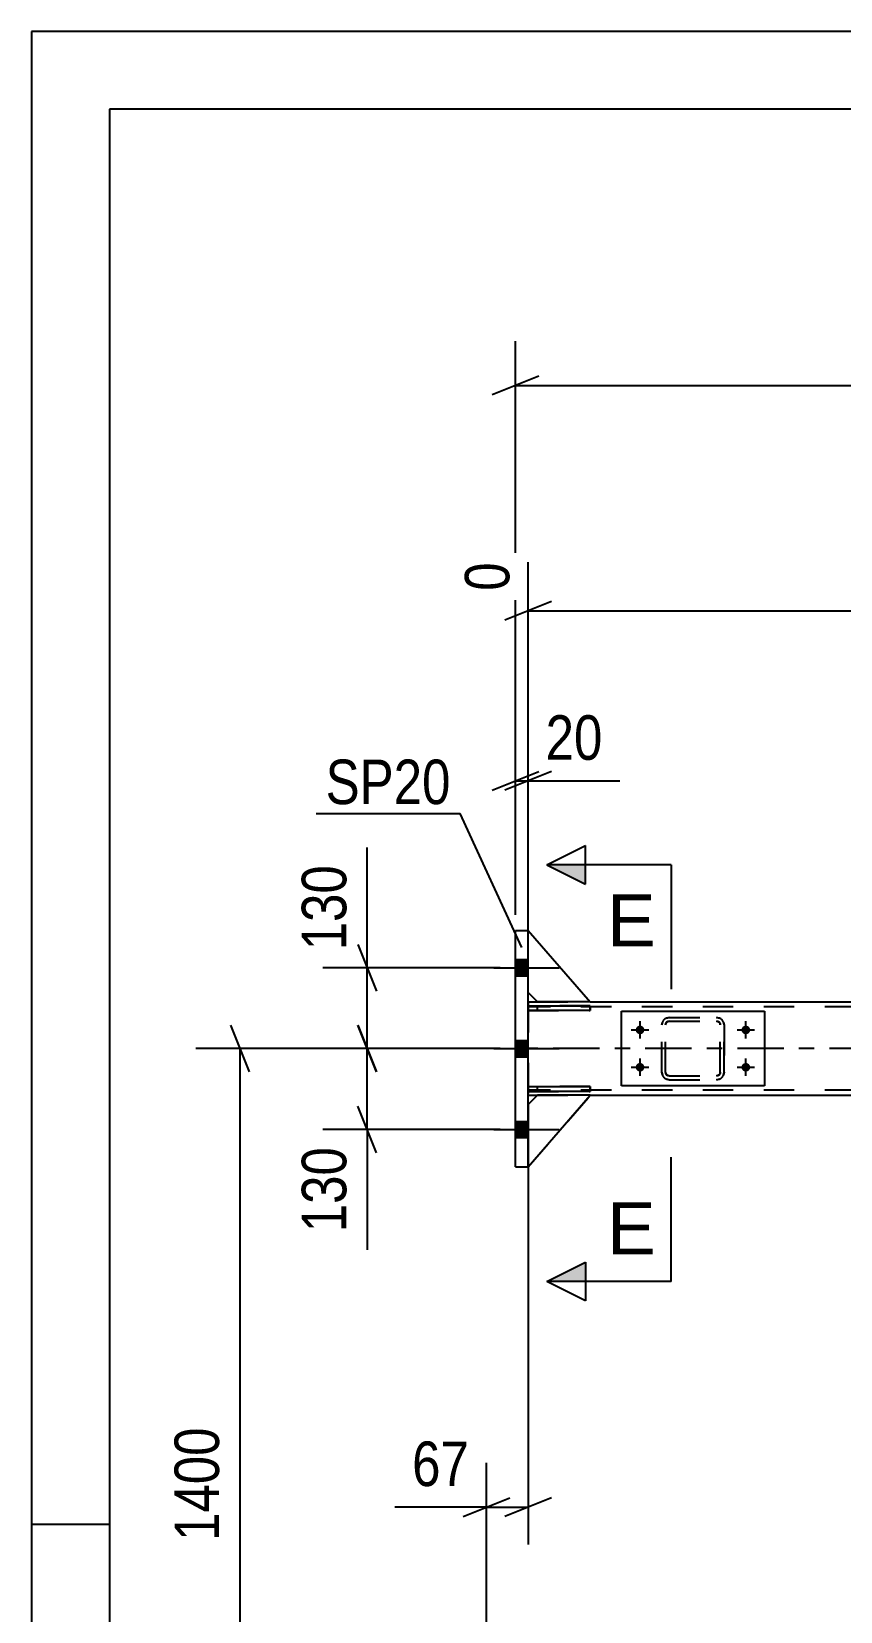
# Model space of a CAD drawing. Header units: millimetres. Extents: x -836 to 353, y -855 to -14.
# Drawn here: x -836.4 to -784.4, y -115.9 to -14.3 of the extents above; entities that cross this region are included whole.
import ezdxf

# ---------------------------------------------------------------- set-up
doc = ezdxf.new("R2010")
doc.units = ezdxf.units.MM
doc.linetypes.add('DXK_LINE_DOT2', pattern=[3.9198, 1.9599, -1.9599])
doc.linetypes.add('DXK_LINE_DOT3', pattern=[5.9187, 2.979, -0.9799, 0.9799, -0.9799])
doc.styles.add('Arial', font='ARIAL.TTF', dxfattribs={"height": 0.2})
doc.styles.add('Arial Narrow', font='ARIALN.TTF', dxfattribs={"height": 0.2})

# ---------------------------------------------------------------- blocks, each defined once
blk = doc.blocks.new('Unknown-570393895-1132')
at = {"color": 5, "linetype": 'Continuous'}
for p, q in [((352.62, -14.33), (-836.38, -14.33)), ((-836.38, -14.33), (-836.38, -855.33)), ((347.62, -19.33), (-831.38, -19.33)), ((-831.38, -19.33), (-831.38, -850.33)), ((-831.38, -110.33), (-836.38, -110.33))]:
    blk.add_line(p, q, dxfattribs=at)
blk = doc.blocks.new('Bolt-570393895-12217 - 11761')
at = {"linetype": 'Continuous'}
for points in [[(-805.27, -74.01), (-805.27, -75.05), (-804.47, -75.05), (-804.47, -74.01)], [(-805.27, -74.01), (-805.27, -75.05), (-804.47, -75.05), (-804.47, -74.01)], [(-805.27, -74.01), (-805.27, -75.05), (-804.47, -75.05), (-804.47, -74.01)], [(-805.27, -79.21), (-805.27, -80.25), (-804.47, -80.25), (-804.47, -79.21)], [(-805.27, -79.21), (-805.27, -80.25), (-804.47, -80.25), (-804.47, -79.21)], [(-805.27, -84.41), (-805.27, -85.45), (-804.47, -85.45), (-804.47, -84.41)], [(-805.27, -84.41), (-805.27, -85.45), (-804.47, -85.45), (-804.47, -84.41)], [(-805.27, -84.41), (-805.27, -85.45), (-804.47, -85.45), (-804.47, -84.41)]]:
    blk.add_hatch(color=1, dxfattribs=at).paths.add_polyline_path(points)
at = {"color": 1, "linetype": 'Continuous'}
for p, q in [((-805.27, -74.01), (-804.47, -74.01)), ((-805.27, -74.01), (-804.47, -74.01)), ((-805.27, -74.01), (-804.47, -74.01)), ((-806.67, -74.53), (-802.47, -74.53)), ((-806.67, -74.53), (-802.47, -74.53)), ((-806.67, -74.53), (-802.47, -74.53)), ((-805.27, -75.05), (-804.47, -75.05)), ((-805.27, -75.05), (-804.47, -75.05)), ((-805.27, -75.05), (-804.47, -75.05)), ((-805.27, -79.21), (-804.47, -79.21)), ((-805.27, -79.21), (-804.47, -79.21)), ((-806.67, -79.73), (-802.47, -79.73)), ((-806.67, -79.73), (-802.47, -79.73)), ((-805.27, -80.25), (-804.47, -80.25)), ((-805.27, -80.25), (-804.47, -80.25)), ((-806.67, -84.93), (-802.47, -84.93)), ((-806.67, -84.93), (-802.47, -84.93)), ((-806.67, -84.93), (-802.47, -84.93)), ((-805.27, -84.41), (-804.47, -84.41)), ((-805.27, -84.41), (-804.47, -84.41)), ((-805.27, -84.41), (-804.47, -84.41)), ((-805.27, -85.45), (-804.47, -85.45)), ((-805.27, -85.45), (-804.47, -85.45)), ((-805.27, -85.45), (-804.47, -85.45))]:
    blk.add_line(p, q, dxfattribs=at)
blk = doc.blocks.new('Part-570393895-11769 - 11761')
at = {"color": 7, "linetype": 'DXK_LINE_DOT2'}
for p, q in [((-795.87, -78.21), (-795.83, -78.03)), ((-795.83, -78.03), (-795.87, -78.21)), ((-795.87, -81.25), (-795.87, -78.21)), ((-795.87, -78.21), (-795.87, -78.21)), ((-795.87, -81.25), (-795.87, -78.21)), ((-795.63, -78.21), (-795.61, -78.12)), ((-795.61, -78.12), (-795.63, -78.21)), ((-795.63, -81.25), (-795.63, -78.21)), ((-795.63, -78.21), (-795.63, -78.21)), ((-795.63, -81.25), (-795.63, -78.21)), ((-795.61, -78.12), (-795.56, -78.04)), ((-795.56, -78.04), (-795.61, -78.12)), ((-795.57, -77.77), (-795.39, -77.73)), ((-795.39, -77.73), (-795.57, -77.77)), ((-795.56, -78.04), (-795.48, -77.99)), ((-795.48, -77.99), (-795.56, -78.04)), ((-795.48, -77.99), (-795.39, -77.97)), ((-795.39, -77.97), (-795.48, -77.99)), ((-795.39, -77.73), (-792.35, -77.73)), ((-795.39, -77.97), (-792.35, -77.97)), ((-792.35, -77.73), (-792.17, -77.77)), ((-792.17, -77.77), (-792.35, -77.73)), ((-792.35, -77.97), (-792.26, -77.99)), ((-792.26, -77.99), (-792.35, -77.97)), ((-792.26, -77.99), (-792.18, -78.04)), ((-792.18, -78.04), (-792.26, -77.99)), ((-792.18, -78.04), (-792.13, -78.12)), ((-792.13, -78.12), (-792.18, -78.04)), ((-792.13, -78.12), (-792.11, -78.21)), ((-792.11, -78.21), (-792.13, -78.12)), ((-792.11, -81.25), (-792.11, -78.21)), ((-792.11, -78.21), (-792.11, -78.21)), ((-792.11, -81.25), (-792.11, -78.21)), ((-791.91, -78.03), (-791.87, -78.21)), ((-791.87, -78.21), (-791.91, -78.03)), ((-791.87, -81.25), (-791.87, -78.21)), ((-791.87, -78.21), (-791.87, -78.21)), ((-791.87, -78.21), (-791.87, -81.25)), ((-795.87, -81.25), (-795.87, -81.25)), ((-795.83, -81.43), (-795.87, -81.25)), ((-795.87, -81.25), (-795.83, -81.43)), ((-795.63, -81.25), (-795.63, -81.25)), ((-795.61, -81.34), (-795.63, -81.25)), ((-795.63, -81.25), (-795.61, -81.34)), ((-792.11, -81.25), (-792.13, -81.34)), ((-792.13, -81.34), (-792.11, -81.25)), ((-792.11, -81.25), (-792.11, -81.25)), ((-791.87, -81.25), (-791.91, -81.43)), ((-791.91, -81.43), (-791.87, -81.25)), ((-791.87, -81.25), (-791.87, -81.25)), ((-795.56, -81.42), (-795.61, -81.34)), ((-795.61, -81.34), (-795.56, -81.42)), ((-795.39, -81.73), (-795.57, -81.69)), ((-795.57, -81.69), (-795.39, -81.73)), ((-795.48, -81.47), (-795.56, -81.42)), ((-795.56, -81.42), (-795.48, -81.47)), ((-795.39, -81.49), (-795.48, -81.47)), ((-795.48, -81.47), (-795.39, -81.49)), ((-795.39, -81.49), (-792.35, -81.49)), ((-795.39, -81.73), (-792.35, -81.73)), ((-792.26, -81.47), (-792.35, -81.49)), ((-792.35, -81.49), (-792.26, -81.47)), ((-792.17, -81.69), (-792.35, -81.73)), ((-792.35, -81.73), (-792.17, -81.69)), ((-792.18, -81.42), (-792.26, -81.47)), ((-792.26, -81.47), (-792.18, -81.42)), ((-792.13, -81.34), (-792.18, -81.42)), ((-792.18, -81.42), (-792.13, -81.34))]:
    blk.add_line(p, q, dxfattribs=at)
for centre, start, end in [((-795.39, -78.21), 112.5, 157.5), ((-795.39, -78.21), 112.5, 157.5), ((-792.35, -78.21), 22.5, 67.5), ((-792.35, -78.21), 22.5, 67.5), ((-795.39, -81.25), 202.5, 247.5), ((-795.39, -81.25), 202.5, 247.5), ((-792.35, -81.25), 292.5, 337.5), ((-792.35, -81.25), 292.5, 337.5)]:
    blk.add_arc(centre, 0.48, start, end, dxfattribs=at)
blk = doc.blocks.new('Bolt-570393895-11795 - 11761')
at = {"linetype": 'Continuous'}
for points in [[(-797.27, -78.25, -1), (-797.27, -78.81, -1)], [(-790.47, -78.25, -1), (-790.47, -78.81, -1)], [(-797.27, -80.65, -1), (-797.27, -81.21, -1)], [(-790.47, -80.65, -1), (-790.47, -81.21, -1)]]:
    blk.add_hatch(color=1, dxfattribs=at).paths.add_polyline_path(points)
at = {"color": 1, "linetype": 'Continuous'}
for p, q in [((-797.27, -79.09), (-797.27, -77.97)), ((-790.47, -79.09), (-790.47, -77.97)), ((-797.83, -78.53), (-796.71, -78.53)), ((-791.03, -78.53), (-789.91, -78.53)), ((-797.83, -80.93), (-796.71, -80.93)), ((-797.27, -81.49), (-797.27, -80.37)), ((-791.03, -80.93), (-789.91, -80.93)), ((-790.47, -81.49), (-790.47, -80.37))]:
    blk.add_line(p, q, dxfattribs=at)
blk = doc.blocks.new('Part-570393895-12233 - 11761')
at = {"color": 7, "linetype": 'DXK_LINE_DOT2'}
for p, q in [((-800.47, -82.17), (-804.47, -82.17)), ((-804.47, -82.17), (-804.47, -82.49)), ((-803.87, -82.49), (-803.87, -82.17)), ((-800.47, -82.49), (-800.47, -82.17)), ((-804.47, -82.49), (-800.47, -82.49))]:
    blk.add_line(p, q, dxfattribs=at)
blk = doc.blocks.new('Part-570393895-12235 - 11761')
at = {"color": 2, "linetype": 'Continuous'}
for p, q in [((-804.47, -82.49), (-804.47, -82.17)), ((-804.47, -82.17), (-800.47, -82.17)), ((-800.47, -82.17), (-800.47, -82.49)), ((-800.47, -82.49), (-804.47, -82.49))]:
    blk.add_line(p, q, dxfattribs=at)
at = {"color": 7, "linetype": 'DXK_LINE_DOT2'}
blk.add_line((-803.87, -82.49), (-803.87, -82.17), dxfattribs=at)
blk = doc.blocks.new('Part-570393895-11943 - 11761')
at = {"color": 2, "linetype": 'Continuous'}
for p, q in [((-805.27, -87.33), (-805.27, -72.13)), ((-805.27, -72.13), (-804.47, -72.13)), ((-804.47, -87.33), (-804.47, -72.13)), ((-805.27, -87.33), (-804.47, -87.33))]:
    blk.add_line(p, q, dxfattribs=at)
blk = doc.blocks.new('Part-570393895-12035 - 11761')
at = {"color": 2, "linetype": 'Continuous'}
for p, q in [((-804.47, -76.73), (-803.87, -76.73)), ((-800.47, -76.73), (-676.68, -76.73)), ((-804.47, -82.73), (-803.87, -82.73)), ((-800.47, -82.73), (-753.72, -82.73))]:
    blk.add_line(p, q, dxfattribs=at)
at = {"color": 7, "linetype": 'DXK_LINE_DOT2'}
for p, q in [((-804.47, -76.73), (-804.47, -82.73)), ((-89.63, -77.05), (-804.47, -77.05)), ((-803.87, -76.73), (-800.47, -76.73)), ((-89.63, -82.41), (-804.47, -82.41)), ((-803.87, -82.73), (-800.47, -82.73))]:
    blk.add_line(p, q, dxfattribs=at)
at = {"color": 7, "linetype": 'DXK_LINE_DOT3'}
blk.add_line((-89.63, -79.73), (-804.47, -79.73), dxfattribs=at)
blk = doc.blocks.new('Part-570393895-12224 - 11761')
at = {"color": 7, "linetype": 'DXK_LINE_DOT2'}
for p, q in [((-803.87, -82.73), (-804.47, -83.33)), ((-804.47, -87.33), (-800.47, -82.73)), ((-800.47, -82.73), (-803.87, -82.73)), ((-804.47, -83.33), (-804.47, -87.33))]:
    blk.add_line(p, q, dxfattribs=at)
blk = doc.blocks.new('Part-570393895-12225 - 11761')
at = {"color": 2, "linetype": 'Continuous'}
for p, q in [((-803.87, -82.73), (-804.47, -83.33)), ((-804.47, -87.33), (-800.47, -82.73)), ((-800.47, -82.73), (-803.87, -82.73))]:
    blk.add_line(p, q, dxfattribs=at)
at = {"color": 7, "linetype": 'DXK_LINE_DOT2'}
blk.add_line((-804.47, -83.33), (-804.47, -87.33), dxfattribs=at)
blk = doc.blocks.new('Part-570393895-12226 - 11761')
at = {"color": 7, "linetype": 'DXK_LINE_DOT2'}
for p, q in [((-804.47, -76.13), (-804.47, -72.13)), ((-804.47, -72.13), (-800.47, -76.73)), ((-803.87, -76.73), (-804.47, -76.13)), ((-800.47, -76.73), (-803.87, -76.73))]:
    blk.add_line(p, q, dxfattribs=at)
blk = doc.blocks.new('Part-570393895-12234 - 11761')
at = {"color": 7, "linetype": 'DXK_LINE_DOT2'}
for p, q in [((-800.47, -76.97), (-804.47, -76.97)), ((-804.47, -76.97), (-804.47, -77.29)), ((-803.87, -77.29), (-803.87, -76.97)), ((-800.47, -77.29), (-800.47, -76.97)), ((-804.47, -77.29), (-800.47, -77.29))]:
    blk.add_line(p, q, dxfattribs=at)
blk = doc.blocks.new('Part-570393895-12236 - 11761')
at = {"color": 2, "linetype": 'Continuous'}
for p, q in [((-804.47, -77.29), (-804.47, -76.97)), ((-804.47, -76.97), (-800.47, -76.97)), ((-800.47, -76.97), (-800.47, -77.29)), ((-800.47, -77.29), (-804.47, -77.29))]:
    blk.add_line(p, q, dxfattribs=at)
at = {"color": 7, "linetype": 'DXK_LINE_DOT2'}
blk.add_line((-803.87, -77.29), (-803.87, -76.97), dxfattribs=at)
blk = doc.blocks.new('Part-570393895-12265 - 11761')
at = {"color": 2, "linetype": 'Continuous'}
for p, q in [((-804.47, -72.13), (-800.47, -76.73)), ((-803.87, -76.73), (-804.47, -76.13)), ((-800.47, -76.73), (-803.87, -76.73))]:
    blk.add_line(p, q, dxfattribs=at)
at = {"color": 7, "linetype": 'DXK_LINE_DOT2'}
blk.add_line((-804.47, -76.13), (-804.47, -72.13), dxfattribs=at)
blk = doc.blocks.new('Part-570393895-12352 - 11761')
at = {"color": 2, "linetype": 'Continuous'}
for p, q in [((-798.47, -77.33), (-789.27, -77.33)), ((-798.47, -82.13), (-798.47, -77.33)), ((-789.27, -77.33), (-789.27, -82.13)), ((-789.27, -82.13), (-798.47, -82.13))]:
    blk.add_line(p, q, dxfattribs=at)
blk = doc.blocks.new('StraightDimension-570393895-13187 - 11761')
at = {"color": 7, "linetype": 'Continuous'}
for p, q in [((-815.4, -78.23), (-814.2, -81.23)), ((-806.27, -79.73), (-817.65, -79.73)), ((-814.8, -84.93), (-814.8, -79.73)), ((-814.2, -86.43), (-815.4, -83.43)), ((-806.27, -84.93), (-817.65, -84.93)), ((-814.8, -84.93), (-814.8, -92.67)), ((-814.8, -84.93), (-814.8, -92.67))]:
    blk.add_line(p, q, dxfattribs=at)
at = {"color": 0}
blk.add_wipeout([(-815.55, -85.46), (-819.75, -85.46), (-819.75, -92.14), (-815.55, -92.14)], dxfattribs=at)
at = {"color": 3, "style": 'Arial Narrow'}
blk.add_text('130', height=2.863, rotation=90.0002, dxfattribs=at).set_placement((-816.15, -91.54))
blk = doc.blocks.new('StraightDimension-570393895-12875 - 11761')
at = {"color": 7, "linetype": 'Continuous'}
for p, q in [((-805.27, -71.13), (-805.27, -34.23)), ((-803.77, -36.48), (-806.77, -37.68)), ((-805.27, -37.08), (-88.83, -37.08))]:
    blk.add_line(p, q, dxfattribs=at)
blk = doc.blocks.new('StraightDimension-570393895-13756 - 11761')
at = {"color": 7, "linetype": 'Continuous'}
for p, q in [((-822.38, -81.23), (-823.58, -78.23)), ((-806.27, -79.73), (-825.83, -79.73)), ((-822.98, -135.73), (-822.98, -79.73)), ((-823.58, -134.23), (-822.38, -137.23)), ((-808.77, -135.73), (-825.83, -135.73))]:
    blk.add_line(p, q, dxfattribs=at)
at = {"color": 0}
blk.add_wipeout([(-823.73, -103.47), (-827.93, -103.47), (-827.93, -111.99), (-823.73, -111.99)], dxfattribs=at)
at = {"color": 3, "style": 'Arial Narrow'}
blk.add_text('1400', height=2.863, rotation=90.0002, dxfattribs=at).set_placement((-824.33, -111.39))
blk = doc.blocks.new('StraightDimension-570393895-12571 - 11761')
at = {"color": 7, "linetype": 'Continuous'}
for p, q in [((-805.27, -71.13), (-805.27, -59.66)), ((-804.47, -71.13), (-804.47, -59.66)), ((-806.77, -63.11), (-803.77, -61.91)), ((-802.97, -61.91), (-805.97, -63.11)), ((-805.27, -62.51), (-804.47, -62.51)), ((-804.47, -62.51), (-798.56, -62.51)), ((-804.47, -62.51), (-798.56, -62.51))]:
    blk.add_line(p, q, dxfattribs=at)
at = {"color": 0}
blk.add_wipeout([(-799.09, -61.76), (-799.09, -57.56), (-803.94, -57.56), (-803.94, -61.76)], dxfattribs=at)
at = {"color": 3, "style": 'Arial Narrow'}
blk.add_text('20', height=2.863, dxfattribs=at).set_placement((-803.34, -61.16))
blk = doc.blocks.new('StraightDimension-570393895-13181 - 11761')
at = {"color": 7, "linetype": 'Continuous'}
for p, q in [((-804.47, -83.73), (-804.47, -111.61)), ((-807.13, -132.73), (-807.13, -106.36)), ((-808.63, -109.81), (-805.63, -108.61)), ((-802.97, -108.61), (-805.97, -109.81)), ((-807.13, -109.21), (-813.04, -109.21)), ((-807.13, -109.21), (-813.04, -109.21)), ((-807.13, -109.21), (-804.47, -109.21))]:
    blk.add_line(p, q, dxfattribs=at)
at = {"color": 0}
blk.add_wipeout([(-807.66, -108.46), (-807.66, -104.26), (-812.52, -104.26), (-812.52, -108.46)], dxfattribs=at)
at = {"color": 3, "style": 'Arial Narrow'}
blk.add_text('67', height=2.863, dxfattribs=at).set_placement((-811.92, -107.86))
blk = doc.blocks.new('StraightDimension-570393895-13195 - 11761')
at = {"color": 7, "linetype": 'Continuous'}
for p, q in [((-814.8, -74.53), (-814.8, -66.8)), ((-814.8, -74.53), (-814.8, -66.8)), ((-815.4, -73.03), (-814.2, -76.03)), ((-806.27, -74.53), (-817.65, -74.53)), ((-814.8, -79.73), (-814.8, -74.53)), ((-814.2, -81.23), (-815.4, -78.23)), ((-806.27, -79.73), (-817.65, -79.73))]:
    blk.add_line(p, q, dxfattribs=at)
at = {"color": 0}
blk.add_wipeout([(-815.55, -67.32), (-819.75, -67.32), (-819.75, -74.01), (-815.55, -74.01)], dxfattribs=at)
at = {"color": 3, "style": 'Arial Narrow'}
blk.add_text('130', height=2.863, rotation=90.0002, dxfattribs=at).set_placement((-816.15, -73.41))
blk = doc.blocks.new('StraightDimension-570393895-13531 - 11761')
at = {"color": 7, "linetype": 'Continuous'}
for p, q in [((-753.72, -81.73), (-753.72, -42.98)), ((-804.47, -75.73), (-804.47, -48.46)), ((-802.97, -50.99), (-805.97, -52.19)), ((-804.47, -51.59), (-753.72, -51.59)), ((-755.22, -52.19), (-752.22, -50.99))]:
    blk.add_line(p, q, dxfattribs=at)
at = {"color": 0}
blk.add_wipeout([(-774.84, -50.84), (-774.84, -46.64), (-783.35, -46.64), (-783.35, -50.84)], dxfattribs=at)
at = {"color": 3, "style": 'Arial Narrow'}
blk.add_text('1269', height=2.863, dxfattribs=at).set_placement((-782.75, -50.24))
at = {"color": 0, "linetype": 'Continuous'}
for points in [[(-754.32, -42.38), (-758.52, -42.38), (-758.52, -50.89), (-754.32, -50.89)], [(-805.07, -47.86), (-809.27, -47.86), (-809.27, -50.89), (-805.07, -50.89)]]:
    blk.add_wipeout(points, dxfattribs=at)
at = {"color": 3, "linetype": 'Continuous', "style": 'Arial Narrow'}
for s, height, p in [('1269', 2.863, (-754.92, -50.29)), ('0', 2.86, (-805.67, -50.29))]:
    blk.add_text(s, height=height, rotation=90.0002, dxfattribs=at).set_placement(p)
blk = doc.blocks.new('SectionMark-570393895-13832 - 11761')
at = {"linetype": 'Continuous'}
for points in [[(-800.77, -67.91), (-800.77, -69.16), (-803.27, -67.91)], [(-800.77, -93.46), (-800.77, -94.71), (-803.27, -94.71)]]:
    blk.add_hatch(color=6, dxfattribs=at).paths.add_polyline_path(points)
at = {"color": 6, "linetype": 'Continuous'}
for p, q in [((-803.27, -67.91), (-800.77, -66.66)), ((-800.77, -69.16), (-800.77, -66.66)), ((-795.27, -67.91), (-803.27, -67.91)), ((-803.27, -67.91), (-800.77, -69.16)), ((-795.27, -67.91), (-795.27, -75.91)), ((-795.27, -94.71), (-795.27, -86.71)), ((-803.27, -94.71), (-800.77, -93.46)), ((-800.77, -93.46), (-800.77, -95.96)), ((-795.27, -94.71), (-803.27, -94.71)), ((-800.77, -95.96), (-803.27, -94.71))]:
    blk.add_line(p, q, dxfattribs=at)
at = {"color": 0, "linetype": 'Continuous'}
for points in [[(-796.27, -73.16), (-796.27, -69.66), (-799.38, -69.66), (-799.38, -73.16)], [(-796.27, -92.96), (-796.27, -89.46), (-799.38, -89.46), (-799.38, -92.96)]]:
    blk.add_wipeout(points, dxfattribs=at)
at = {"color": 3, "linetype": 'Continuous', "style": 'Arial'}
for p in [(-799.38, -73.16), (-799.38, -92.96)]:
    blk.add_text('E', height=3.34, dxfattribs=at).set_placement(p)
blk = doc.blocks.new('Mark-570393895-11939 - 11761')
at = {"color": 30, "linetype": 'Continuous'}
for p in [(-818.08, -64.61), (-804.87, -73.23)]:
    blk.add_line(p, (-808.84, -64.61), dxfattribs=at)
at = {"color": 0}
blk.add_wipeout([(-809.44, -64.01), (-809.44, -61.01), (-817.48, -61.01), (-817.48, -64.01)], dxfattribs=at)
blk.add_wipeout([(-809.44, -64.01), (-809.44, -61.01), (-817.48, -61.01), (-817.48, -64.01)], dxfattribs=at)
at = {"color": 3, "style": 'Arial Narrow'}
blk.add_text('SP20', height=2.863, dxfattribs=at).set_placement((-817.48, -64.01))

msp = doc.modelspace()

# ---------------------------------------------------------------- block references
for name in ['Unknown-570393895-1132', 'Part-570393895-11943 - 11761', 'Part-570393895-12226 - 11761', 'Part-570393895-12265 - 11761', 'Bolt-570393895-12217 - 11761', 'Part-570393895-12035 - 11761', 'Part-570393895-12234 - 11761', 'Part-570393895-12236 - 11761', 'Part-570393895-12352 - 11761', 'Bolt-570393895-11795 - 11761', 'Part-570393895-11769 - 11761', 'Part-570393895-12233 - 11761', 'Part-570393895-12235 - 11761', 'Part-570393895-12224 - 11761', 'Part-570393895-12225 - 11761']:
    msp.add_blockref(name, (0, 0))

# ---------------------------------------------------------------- next in the draw order: block references
for name in ['StraightDimension-570393895-12875 - 11761', 'StraightDimension-570393895-13187 - 11761']:
    msp.add_blockref(name, (0, 0))

# ---------------------------------------------------------------- next in the draw order: block references
for name in ['StraightDimension-570393895-12571 - 11761', 'StraightDimension-570393895-13756 - 11761']:
    msp.add_blockref(name, (0, 0))

# ---------------------------------------------------------------- next in the draw order: block references
for name in ['StraightDimension-570393895-13195 - 11761', 'StraightDimension-570393895-13181 - 11761']:
    msp.add_blockref(name, (0, 0))

# ---------------------------------------------------------------- next in the draw order: block references
msp.add_blockref('StraightDimension-570393895-13531 - 11761', (0, 0))

# ---------------------------------------------------------------- next in the draw order: block references
for name in ['Mark-570393895-11939 - 11761', 'SectionMark-570393895-13832 - 11761']:
    msp.add_blockref(name, (0, 0))

doc.saveas('drawing.dxf')
